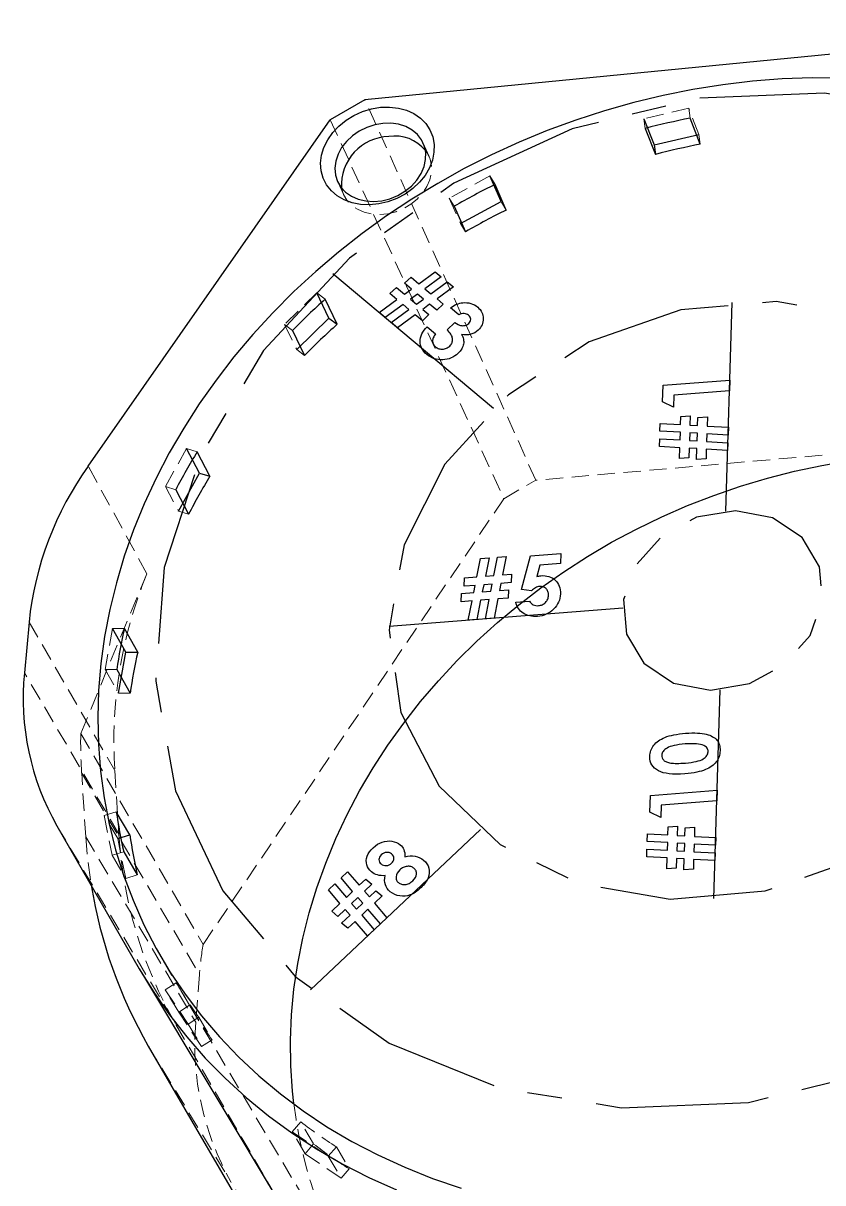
# Model space of a CAD drawing. Header units: millimetres. Extents: x -64 to 51, y -57 to 73.
# Drawn here: x -64.1 to -5.5, y -12.2 to 72.7 of the extents above; entities that cross this region are included whole.
import ezdxf

# ---------------------------------------------------------------- set-up
doc = ezdxf.new("R2010")
doc.units = ezdxf.units.MM
doc.linetypes.add('CENTERX2', pattern=[20.32, 12.7, -2.54, 2.54, -2.54])
doc.linetypes.add('HIDDEN', pattern=[1.905, 1.27, -0.635])

msp = doc.modelspace()

# ---------------------------------------------------------------- linework, layer by layer
at = {"color": 7, "linetype": 'Continuous', "lineweight": 25}
for p, q in [((18.44, 72.656), (-39.045, 67.034)), ((-39.045, 67.034), (-41.587, 65.582)), ((-59.323, 40.23), (-41.587, 65.582)), ((-18.612, 65.646), (-17.86, 63.743)), ((-14.473, 63.796), (-15.208, 65.702)), ((-18.505, 64.953), (-17.754, 63.052)), ((-17.86, 63.743), (-14.587, 64.516)), ((-17.86, 63.743), (-17.754, 63.052)), ((-29.077, 59.591), (-29.887, 61.471)), ((-28.7, 58.974), (-29.509, 60.852)), ((-32.039, 57.979), (-29.077, 59.591)), ((-29.077, 59.591), (-28.7, 58.974)), ((-32.504, 59.256), (-31.679, 57.386)), ((-41.683, 51.068), (-42.563, 52.909)), ((-41.078, 50.614), (-41.955, 52.455)), ((-44.051, 48.766), (-41.683, 51.068)), ((-41.683, 51.068), (-41.078, 50.614)), ((-44.363, 50.159), (-43.472, 48.329)), ((-51.181, 39.721), (-52.119, 41.517)), ((-50.405, 39.482), (-51.339, 41.277)), ((-52.716, 36.938), (-51.181, 39.721)), ((-51.181, 39.721), (-50.405, 39.482)), ((-52.915, 38.492), (-51.971, 36.707)), ((-63.662, 28.81), (-63.999, 25.102)), ((-56.571, 26.595), (-57.549, 28.341)), ((-55.696, 26.604), (-56.67, 28.35)), ((-57.094, 23.595), (-56.571, 26.595)), ((-56.571, 26.595), (-55.696, 26.604)), ((-57.232, 25.338), (-56.253, 23.602)), ((-56.279, 13.229), (-57.269, 14.927)), ((-61.619, 13.899), (-55.58, 3.428)), ((-57.163, 12.961), (-56.279, 13.229)), ((-56.718, 11.992), (-55.728, 10.304)), ((-55.269, 2.899), (-45.033, -14.16)), ((-54.922, -2.231), (-47.449, -15.09))]:
    msp.add_line(p, q, dxfattribs=at)
at = {"color": 7, "linetype": 'HIDDEN', "lineweight": 18}
for p, q in [((-26.531, 39.195), (-39.045, 67.034)), ((-15.321, 66.424), (-18.612, 65.646)), ((-15.321, 66.424), (-15.208, 65.702)), ((-14.587, 64.516), (-15.321, 66.424)), ((-41.587, 65.582), (-28.872, 37.844)), ((-18.612, 65.646), (-18.505, 64.953)), ((-34.352, 62.906), (-34.776, 63.865)), ((-14.587, 64.516), (-14.473, 63.796)), ((-29.887, 61.471), (-32.865, 59.852)), ((-29.887, 61.471), (-29.509, 60.852)), ((-41.046, 61.042), (-40.606, 60.09)), ((-32.865, 59.852), (-32.039, 57.979)), ((-32.865, 59.852), (-32.504, 59.256)), ((-32.039, 57.979), (-31.679, 57.386)), ((-42.563, 52.909), (-44.945, 50.597)), ((-42.563, 52.909), (-41.955, 52.455)), ((-44.945, 50.597), (-44.051, 48.766)), ((-44.945, 50.597), (-44.363, 50.159)), ((-44.051, 48.766), (-43.472, 48.329)), ((26.707, 43.849), (-26.531, 39.195)), ((-52.119, 41.517), (-53.664, 38.723)), ((-52.119, 41.517), (-51.339, 41.277)), ((-55.021, 32.345), (-59.323, 40.23)), ((-28.872, 37.844), (-26.531, 39.195)), ((-53.664, 38.723), (-52.915, 38.492)), ((-53.664, 38.723), (-52.716, 36.938)), ((-50.899, 5.212), (-28.872, 37.844)), ((-52.716, 36.938), (-51.971, 36.707)), ((-59.873, 20.661), (-55.021, 32.345)), ((-63.662, 28.81), (-57.374, 17.931)), ((-57.549, 28.341), (-58.077, 25.33)), ((-57.549, 28.341), (-56.67, 28.35)), ((-57.077, 13.285), (-63.999, 25.102)), ((-58.077, 25.33), (-57.232, 25.338)), ((-58.077, 25.33), (-57.094, 23.595)), ((-57.094, 23.595), (-56.253, 23.602)), ((-59.873, 20.661), (-50.899, 5.212)), ((-57.374, 17.931), (-57.077, 13.285)), ((-59.509, 13.093), (-59.805, 17.735)), ((-59.805, 17.735), (-51.177, 3.015)), ((-58.158, 14.657), (-57.269, 14.927)), ((-57.163, 12.961), (-58.158, 14.657)), ((-58.158, 14.657), (-57.574, 11.733)), ((-61.619, 13.899), (-52.898, -0.655)), ((-59.509, 13.093), (-51.442, -0.488)), ((-56.578, 10.047), (-57.163, 12.961)), ((-57.574, 11.733), (-56.718, 11.992)), ((-57.574, 11.733), (-56.578, 10.047)), ((-56.578, 10.047), (-55.728, 10.304)), ((-55.58, 3.428), (-45.413, -13.516)), ((-53.843, 4.037), (-52.851, 2.364)), ((-51.177, 3.015), (-51.442, -0.488)), ((-53.678, 1.891), (-52.877, 2.407)), ((-53.678, 1.891), (-51.995, -0.625)), ((-52.693, 0.239), (-53.678, 1.891)), ((-51.896, 0.753), (-52.877, 2.407)), ((-52.693, 0.239), (-51.896, 0.753)), ((-51.015, -2.268), (-52.693, 0.239)), ((-51.87, 0.71), (-39.827, -19.597)), ((-52.898, -0.655), (-45.413, -13.516)), ((-51.995, -0.625), (-51.223, -0.127)), ((-51.995, -0.625), (-51.015, -2.268)), ((-51.223, -0.127), (-50.248, -1.773)), ((-54.922, -2.231), (-48.867, -12.169)), ((-51.015, -2.268), (-50.248, -1.773)), ((-44.375, -8.502), (-43.757, -7.782)), ((-42.812, -9.403), (-43.757, -7.782)), ((-44.375, -8.502), (-41.733, -10.304)), ((-43.427, -10.12), (-44.375, -8.502)), ((-43.427, -10.12), (-42.812, -9.403)), ((-40.797, -11.916), (-43.427, -10.12)), ((-41.733, -10.304), (-41.14, -9.611)), ((-41.14, -9.611), (-40.207, -11.226)), ((-41.733, -10.304), (-40.797, -11.916)), ((-40.797, -11.916), (-40.207, -11.226)), ((-43.153, -22.125), (-48.867, -12.169))]:
    msp.add_line(p, q, dxfattribs=at)
at = {"color": 7, "linetype": 'Continuous'}
for p, q in [((-41.412, 54.329), (-29.635, 44.473)), ((-12.608, 36.938), (-12.135, 52.209)), ((-20.151, 29.822), (-37.279, 28.49)), ((-13.486, 8.578), (-13.013, 23.849)), ((-30.59, 13.622), (-43.036, 1.881))]:
    msp.add_line(p, q, dxfattribs=at)
at = {"color": 7, "linetype": 'Continuous', "lineweight": 25, "flags": 128}
for points in [[(-10.649, 68.406), (-12.834, 68.149), (-15.014, 67.804), (-17.185, 67.372), (-19.343, 66.854), (-21.483, 66.251), (-23.601, 65.564), (-25.693, 64.795), (-27.754, 63.945), (-29.78, 63.017), (-31.768, 62.011), (-33.712, 60.931), (-35.61, 59.777), (-37.457, 58.553), (-39.249, 57.261), (-40.983, 55.903), (-42.654, 54.482), (-44.26, 53), (-45.797, 51.461), (-47.262, 49.868), (-48.65, 48.223), (-49.96, 46.53), (-51.188, 44.793), (-52.331, 43.014), (-53.386, 41.198), (-54.351, 39.347), (-55.224, 37.467), (-56.001, 35.56), (-56.681, 33.63), (-57.262, 31.682), (-57.742, 29.72), (-58.12, 27.748), (-58.393, 25.77), (-58.561, 23.791), (-58.623, 21.815), (-58.578, 19.846), (-58.425, 17.889), (-58.164, 15.949), (-57.795, 14.03), (-57.318, 12.136), (-56.733, 10.272), (-56.042, 8.443), (-55.244, 6.653), (-54.342, 4.907), (-53.336, 3.209), (-52.228, 1.563), (-51.021, -0.026), (-49.716, -1.554), (-48.316, -3.016), (-46.825, -4.41), (-45.244, -5.73), (-43.578, -6.973), (-41.83, -8.136), (-40.003, -9.216), (-38.103, -10.208), (-36.134, -11.111), (-34.1, -11.92), (-32.006, -12.635)], [(-4.113, 68.642), (-6.284, 68.653), (-8.465, 68.574), (-10.649, 68.406)], [(-37.901, 66.5), (-37.24, 66.519), (-36.601, 66.446), (-36.002, 66.282), (-35.457, 66.033), (-34.981, 65.704), (-34.586, 65.303), (-34.283, 64.841), (-34.079, 64.329), (-33.979, 63.781), (-33.988, 63.211), (-34.104, 62.633), (-34.326, 62.063), (-34.646, 61.516), (-35.057, 61.006), (-35.549, 60.546), (-36.108, 60.148), (-36.721, 59.823), (-37.37, 59.58), (-38.039, 59.424), (-38.71, 59.361), (-39.366, 59.39), (-39.989, 59.512), (-40.564, 59.724), (-41.075, 60.019), (-41.51, 60.39), (-41.856, 60.826), (-42.106, 61.318), (-42.253, 61.851), (-42.293, 62.411), (-42.225, 62.986), (-42.052, 63.558), (-41.778, 64.115), (-41.411, 64.641), (-40.959, 65.123), (-40.435, 65.549), (-39.851, 65.907), (-39.223, 66.19), (-38.568, 66.389), (-37.901, 66.5)], [(-37.734, 65.322), (-38.329, 65.219), (-38.911, 65.028), (-39.462, 64.755), (-39.963, 64.41), (-40.399, 64.002), (-40.756, 63.546), (-41.022, 63.055), (-41.189, 62.545), (-41.251, 62.032), (-41.207, 61.533), (-41.057, 61.064), (-40.805, 60.64), (-40.461, 60.274), (-40.035, 59.98), (-39.54, 59.765), (-38.993, 59.638), (-38.41, 59.602), (-37.812, 59.659), (-37.217, 59.807), (-36.645, 60.041), (-36.114, 60.353), (-35.641, 60.734), (-35.242, 61.172), (-34.93, 61.65), (-34.715, 62.156), (-34.602, 62.671), (-34.597, 63.179), (-34.699, 63.665), (-34.904, 64.111), (-35.206, 64.505), (-35.594, 64.833), (-36.057, 65.086), (-36.579, 65.254), (-37.144, 65.334), (-37.734, 65.322)], [(-44.27, -6.434), (-44.364, -5.538), (-44.484, -3.678), (-44.503, -1.809), (-44.424, 0.064), (-44.247, 1.937), (-43.972, 3.806), (-43.601, 5.668), (-43.134, 7.517), (-42.575, 9.35), (-41.924, 11.164), (-41.182, 12.953), (-40.353, 14.716), (-39.439, 16.447), (-38.44, 18.143), (-37.361, 19.802), (-36.204, 21.419), (-34.971, 22.991), (-33.664, 24.515), (-32.289, 25.989), (-30.846, 27.409), (-29.339, 28.772), (-27.773, 30.075), (-26.149, 31.317), (-24.471, 32.495), (-22.744, 33.606), (-20.97, 34.648), (-19.153, 35.619), (-17.298, 36.517), (-15.407, 37.34), (-13.485, 38.088), (-11.535, 38.757), (-9.562, 39.347), (-7.57, 39.856), (-5.562, 40.283), (-3.544, 40.628)], [(-55.58, 3.428), (-54.522, 1.708), (-53.362, 0.042), (-52.102, -1.565), (-50.744, -3.111), (-49.291, -4.59), (-47.747, -5.998), (-46.113, -7.332), (-44.393, -8.588), (-42.592, -9.763), (-40.712, -10.852), (-38.759, -11.854), (-36.736, -12.764)]]:
    msp.add_lwpolyline(points, dxfattribs=at)
at = {"color": 7, "linetype": 'CENTERX2', "flags": 128}
for points in [[(-52.925, 16.456), (-49.458, 9.124), (-44.152, 2.859), (-37.276, -2.026), (-29.172, -5.285), (-20.248, -6.755), (-10.951, -6.362), (-1.747, -4.126), (6.901, -0.159), (14.562, 5.34), (20.85, 12.095), (25.45, 19.768), (28.131, 27.973), (28.76, 36.3), (27.304, 44.331), (23.836, 51.663), (18.531, 57.928), (11.654, 62.813), (3.551, 66.072), (-5.373, 67.542), (-14.67, 67.149), (-23.874, 64.913), (-32.523, 60.946), (-40.183, 55.447), (-46.471, 48.692), (-51.071, 41.019), (-53.753, 32.814), (-54.381, 24.487), (-52.925, 16.456)], [(-36.407, 22.195), (-33.618, 16.806), (-29.143, 12.518), (-23.345, 9.679), (-16.693, 8.517), (-9.727, 9.128), (-3.011, 11.461), (2.911, 15.329), (7.56, 20.416), (10.558, 26.312), (11.664, 32.539), (10.786, 38.592), (7.997, 43.981), (3.522, 48.269), (-2.276, 51.108), (-8.928, 52.27), (-15.894, 51.659), (-22.61, 49.326), (-28.533, 45.458), (-33.182, 40.371), (-36.18, 34.474), (-37.285, 28.248), (-36.407, 22.195)], [(-19.89, 27.934), (-18.604, 25.79), (-16.436, 24.347), (-13.716, 23.824), (-10.858, 24.302), (-8.298, 25.707), (-6.425, 27.825), (-5.523, 30.335), (-5.732, 32.853), (-7.018, 34.997), (-9.186, 36.44), (-11.905, 36.963), (-14.763, 36.485), (-17.324, 35.08), (-19.197, 32.962), (-20.098, 30.452), (-19.89, 27.934)]]:
    msp.add_lwpolyline(points, dxfattribs=at)
at = {"color": 7, "linetype": 'HIDDEN', "lineweight": 18, "flags": 128}
for points in [[(-34.605, 63.337), (-34.48, 63.152), (-34.275, 62.706), (-34.174, 62.221), (-34.179, 61.714), (-34.29, 61.199), (-34.505, 60.695), (-34.816, 60.217), (-35.214, 59.781), (-35.685, 59.401), (-36.215, 59.089), (-36.786, 58.855), (-37.379, 58.708), (-37.976, 58.651), (-38.557, 58.687), (-39.103, 58.815), (-39.597, 59.029), (-40.022, 59.324), (-40.365, 59.689), (-40.616, 60.112), (-40.766, 60.581), (-40.768, 60.591)], [(-59.509, 13.093), (-59.348, 11.286), (-59.105, 9.54)]]:
    msp.add_lwpolyline(points, dxfattribs=at)
at = {"color": 7, "linetype": 'Continuous', "flags": 128}
for points in [[(-34.365, 51.319), (-34.841, 50.871), (-34.841, 50.871), (-35.363, 51.308), (-35.363, 51.308), (-36.671, 50.361), (-36.671, 50.361), (-37.125, 50.742), (-37.125, 50.742), (-35.821, 51.691), (-35.821, 51.691), (-36.253, 52.053), (-36.253, 52.053), (-37.558, 51.104), (-37.558, 51.104), (-38.011, 51.483), (-38.011, 51.483), (-36.706, 52.432), (-36.706, 52.432), (-37.215, 52.858), (-37.215, 52.858), (-36.74, 53.307), (-36.74, 53.307), (-36.16, 52.822), (-36.16, 52.822), (-35.642, 53.19), (-35.642, 53.19), (-36.146, 53.612), (-36.146, 53.612), (-35.671, 54.06), (-35.671, 54.06), (-35.103, 53.585), (-35.103, 53.585), (-33.895, 54.463), (-33.895, 54.463), (-33.454, 54.093), (-33.454, 54.093), (-34.655, 53.21), (-34.655, 53.21), (-34.222, 52.848), (-34.222, 52.848), (-33.014, 53.725), (-33.014, 53.725), (-32.56, 53.345), (-32.56, 53.345), (-33.767, 52.467), (-33.767, 52.467), (-33.31, 52.084), (-33.31, 52.084), (-33.785, 51.636), (-33.785, 51.636), (-34.309, 52.074), (-34.309, 52.074), (-34.818, 51.698), (-34.818, 51.698), (-34.365, 51.319)], [(-34.761, 52.453), (-35.201, 52.82), (-35.201, 52.82), (-35.709, 52.444), (-35.709, 52.444), (-35.282, 52.087), (-35.282, 52.087), (-34.761, 52.453)], [(-32.164, 51.31), (-32.773, 51.819), (-32.773, 51.819), (-32.663, 51.897), (-32.553, 51.966), (-32.443, 52.025), (-32.332, 52.075), (-32.22, 52.117), (-32.107, 52.15), (-31.994, 52.174), (-31.881, 52.189), (-31.881, 52.189), (-31.725, 52.196), (-31.575, 52.19), (-31.431, 52.17), (-31.291, 52.136), (-31.158, 52.088), (-31.029, 52.027), (-30.906, 51.952), (-30.788, 51.862), (-30.788, 51.862), (-30.692, 51.774), (-30.609, 51.682), (-30.538, 51.584), (-30.48, 51.482), (-30.435, 51.375), (-30.403, 51.264), (-30.383, 51.148), (-30.376, 51.028), (-30.382, 50.907), (-30.399, 50.79), (-30.428, 50.677), (-30.469, 50.569), (-30.522, 50.465), (-30.587, 50.365), (-30.663, 50.27), (-30.752, 50.179), (-30.752, 50.179), (-30.875, 50.077), (-31.007, 49.992), (-31.149, 49.925), (-31.301, 49.876), (-31.461, 49.845), (-31.625, 49.835), (-31.793, 49.845), (-31.966, 49.875), (-31.966, 49.875), (-31.919, 49.789), (-31.88, 49.701), (-31.849, 49.614), (-31.828, 49.525), (-31.815, 49.436), (-31.81, 49.346), (-31.814, 49.255), (-31.826, 49.163), (-31.847, 49.072), (-31.876, 48.983), (-31.913, 48.896), (-31.957, 48.811), (-32.01, 48.728), (-32.07, 48.647), (-32.139, 48.568), (-32.216, 48.491), (-32.216, 48.491), (-32.337, 48.386), (-32.464, 48.293), (-32.598, 48.214), (-32.737, 48.147), (-32.881, 48.093), (-33.031, 48.053), (-33.188, 48.025), (-33.349, 48.011), (-33.512, 48.009), (-33.67, 48.022), (-33.823, 48.05), (-33.973, 48.092), (-34.117, 48.149), (-34.256, 48.22), (-34.391, 48.305), (-34.521, 48.405), (-34.521, 48.405), (-34.635, 48.509), (-34.733, 48.616), (-34.815, 48.729), (-34.883, 48.846), (-34.936, 48.967), (-34.973, 49.093), (-34.995, 49.224), (-35.001, 49.358), (-34.992, 49.495), (-34.968, 49.631), (-34.928, 49.767), (-34.872, 49.901), (-34.8, 50.036), (-34.714, 50.169), (-34.611, 50.302), (-34.493, 50.434), (-34.493, 50.434), (-33.866, 49.909), (-33.866, 49.909), (-33.92, 49.837), (-33.967, 49.766), (-34.006, 49.698), (-34.038, 49.63), (-34.062, 49.565), (-34.079, 49.501), (-34.088, 49.438), (-34.09, 49.377), (-34.074, 49.259), (-34.033, 49.151), (-33.965, 49.05), (-33.872, 48.957), (-33.872, 48.957), (-33.815, 48.913), (-33.756, 48.877), (-33.694, 48.847), (-33.631, 48.822), (-33.564, 48.806), (-33.496, 48.794), (-33.426, 48.789), (-33.353, 48.792), (-33.28, 48.799), (-33.209, 48.813), (-33.142, 48.832), (-33.077, 48.857), (-33.013, 48.889), (-32.952, 48.926), (-32.894, 48.968), (-32.839, 49.016), (-32.839, 49.016), (-32.783, 49.074), (-32.737, 49.135), (-32.697, 49.199), (-32.668, 49.265), (-32.646, 49.336), (-32.632, 49.408), (-32.628, 49.483), (-32.631, 49.563), (-32.645, 49.643), (-32.668, 49.723), (-32.702, 49.802), (-32.748, 49.881), (-32.802, 49.961), (-32.868, 50.04), (-32.944, 50.12), (-33.03, 50.199), (-33.03, 50.199), (-32.456, 50.74), (-32.456, 50.74), (-32.337, 50.661), (-32.228, 50.6), (-32.128, 50.555), (-32.039, 50.527), (-31.956, 50.511), (-31.874, 50.506), (-31.791, 50.511), (-31.711, 50.526), (-31.634, 50.55), (-31.563, 50.582), (-31.498, 50.622), (-31.44, 50.67), (-31.44, 50.67), (-31.377, 50.74), (-31.333, 50.814), (-31.306, 50.892), (-31.298, 50.974), (-31.308, 51.056), (-31.337, 51.133), (-31.384, 51.205), (-31.452, 51.272), (-31.452, 51.272), (-31.524, 51.322), (-31.604, 51.359), (-31.691, 51.384), (-31.786, 51.396), (-31.884, 51.394), (-31.98, 51.379), (-32.073, 51.351), (-32.164, 51.31)], [(-17.242, 44.94), (-17.205, 46.151), (-17.205, 46.151), (-12.311, 46.531), (-12.311, 46.531), (-12.335, 45.748), (-12.335, 45.748), (-16.413, 45.431), (-16.413, 45.431), (-16.441, 44.536), (-16.441, 44.536), (-17.242, 44.94)], [(-14.649, 43.782), (-13.959, 43.836), (-13.959, 43.836), (-13.98, 43.156), (-13.98, 43.156), (-12.418, 43.068), (-12.418, 43.068), (-12.436, 42.504), (-12.436, 42.504), (-13.998, 42.592), (-13.998, 42.592), (-14.015, 42.032), (-14.015, 42.032), (-12.453, 41.944), (-12.453, 41.944), (-12.471, 41.38), (-12.471, 41.38), (-14.033, 41.468), (-14.033, 41.468), (-14.054, 40.76), (-14.054, 40.76), (-14.745, 40.706), (-14.745, 40.706), (-14.72, 41.507), (-14.72, 41.507), (-15.282, 41.543), (-15.282, 41.543), (-15.304, 40.83), (-15.304, 40.83), (-15.994, 40.776), (-15.994, 40.776), (-15.969, 41.577), (-15.969, 41.577), (-17.469, 41.661), (-17.469, 41.661), (-17.451, 42.225), (-17.451, 42.225), (-15.952, 42.14), (-15.952, 42.14), (-15.935, 42.701), (-15.935, 42.701), (-17.434, 42.785), (-17.434, 42.785), (-17.417, 43.348), (-17.417, 43.348), (-15.917, 43.264), (-15.917, 43.264), (-15.899, 43.853), (-15.899, 43.853), (-15.209, 43.906), (-15.209, 43.906), (-15.23, 43.225), (-15.23, 43.225), (-14.668, 43.192), (-14.668, 43.192), (-14.649, 43.782)], [(-15.247, 42.662), (-15.265, 42.102), (-15.265, 42.102), (-14.702, 42.071), (-14.702, 42.071), (-14.685, 42.631), (-14.685, 42.631), (-15.247, 42.662)], [(-28.527, 31.18), (-28.546, 30.564), (-28.546, 30.564), (-29.309, 30.505), (-29.309, 30.505), (-29.588, 29.088), (-29.588, 29.088), (-30.221, 29.039), (-30.221, 29.039), (-29.942, 30.456), (-29.942, 30.456), (-30.57, 30.407), (-30.57, 30.407), (-30.848, 28.99), (-30.848, 28.99), (-31.482, 28.941), (-31.482, 28.941), (-31.203, 30.358), (-31.203, 30.358), (-31.997, 30.296), (-31.997, 30.296), (-31.978, 30.911), (-31.978, 30.911), (-31.08, 30.981), (-31.08, 30.981), (-30.974, 31.492), (-30.974, 31.492), (-31.774, 31.429), (-31.774, 31.429), (-31.755, 32.045), (-31.755, 32.045), (-30.857, 32.114), (-30.857, 32.114), (-30.59, 33.475), (-30.59, 33.475), (-29.957, 33.524), (-29.957, 33.524), (-30.225, 32.164), (-30.225, 32.164), (-29.597, 32.213), (-29.597, 32.213), (-29.329, 33.573), (-29.329, 33.573), (-28.697, 33.622), (-28.697, 33.622), (-28.964, 32.262), (-28.964, 32.262), (-28.304, 32.313), (-28.304, 32.313), (-28.324, 31.698), (-28.324, 31.698), (-29.087, 31.638), (-29.087, 31.638), (-29.19, 31.128), (-29.19, 31.128), (-28.527, 31.18)], [(-26.918, 33.649), (-24.69, 33.822), (-24.69, 33.822), (-24.713, 33.095), (-24.713, 33.095), (-26.245, 32.976), (-26.245, 32.976), (-26.462, 32.136), (-26.462, 32.136), (-26.383, 32.16), (-26.304, 32.179), (-26.229, 32.193), (-26.157, 32.201), (-26.157, 32.201), (-26.002, 32.207), (-25.852, 32.2), (-25.711, 32.179), (-25.576, 32.145), (-25.449, 32.098), (-25.328, 32.037), (-25.215, 31.964), (-25.109, 31.877), (-25.014, 31.78), (-24.931, 31.674), (-24.862, 31.561), (-24.807, 31.439), (-24.765, 31.308), (-24.736, 31.17), (-24.721, 31.024), (-24.719, 30.87), (-24.719, 30.87), (-24.732, 30.713), (-24.758, 30.56), (-24.8, 30.413), (-24.857, 30.271), (-24.928, 30.134), (-25.013, 30.002), (-25.114, 29.876), (-25.229, 29.754), (-25.355, 29.642), (-25.486, 29.543), (-25.623, 29.456), (-25.767, 29.384), (-25.917, 29.324), (-26.073, 29.277), (-26.234, 29.245), (-26.402, 29.225), (-26.402, 29.225), (-26.552, 29.218), (-26.697, 29.221), (-26.835, 29.235), (-26.968, 29.259), (-27.095, 29.294), (-27.217, 29.337), (-27.333, 29.393), (-27.443, 29.457), (-27.546, 29.531), (-27.639, 29.613), (-27.722, 29.703), (-27.796, 29.801), (-27.859, 29.907), (-27.913, 30.021), (-27.957, 30.143), (-27.992, 30.273), (-27.992, 30.273), (-26.988, 30.351), (-26.988, 30.351), (-26.933, 30.264), (-26.869, 30.191), (-26.796, 30.129), (-26.713, 30.081), (-26.624, 30.044), (-26.531, 30.02), (-26.432, 30.01), (-26.328, 30.012), (-26.328, 30.012), (-26.255, 30.021), (-26.185, 30.035), (-26.118, 30.056), (-26.054, 30.083), (-25.991, 30.115), (-25.931, 30.154), (-25.874, 30.199), (-25.82, 30.249), (-25.77, 30.304), (-25.726, 30.363), (-25.689, 30.423), (-25.659, 30.487), (-25.634, 30.555), (-25.616, 30.625), (-25.604, 30.698), (-25.598, 30.775), (-25.598, 30.775), (-25.599, 30.849), (-25.607, 30.918), (-25.619, 30.984), (-25.639, 31.046), (-25.664, 31.104), (-25.697, 31.158), (-25.734, 31.21), (-25.779, 31.256), (-25.828, 31.297), (-25.879, 31.333), (-25.934, 31.361), (-25.991, 31.384), (-26.051, 31.401), (-26.114, 31.411), (-26.18, 31.415), (-26.248, 31.413), (-26.248, 31.413), (-26.323, 31.403), (-26.397, 31.384), (-26.47, 31.357), (-26.544, 31.321), (-26.616, 31.276), (-26.689, 31.222), (-26.762, 31.16), (-26.834, 31.089), (-26.834, 31.089), (-27.569, 31.183), (-27.569, 31.183), (-26.918, 33.649)], [(-29.719, 31.589), (-30.347, 31.54), (-30.347, 31.54), (-30.447, 31.03), (-30.447, 31.03), (-29.819, 31.079), (-29.819, 31.079), (-29.719, 31.589)], [(-18.172, 18.97), (-18.164, 19.084), (-18.148, 19.195), (-18.124, 19.302), (-18.093, 19.405), (-18.052, 19.506), (-18.004, 19.603), (-17.948, 19.698), (-17.883, 19.788), (-17.811, 19.875), (-17.729, 19.957), (-17.64, 20.035), (-17.542, 20.11), (-17.435, 20.18), (-17.319, 20.247), (-17.196, 20.309), (-17.063, 20.367), (-16.92, 20.421), (-16.764, 20.47), (-16.594, 20.514), (-16.412, 20.554), (-16.216, 20.589), (-16.007, 20.619), (-15.785, 20.645), (-15.551, 20.666), (-15.551, 20.666), (-15.314, 20.682), (-15.091, 20.691), (-14.881, 20.692), (-14.685, 20.687), (-14.503, 20.675), (-14.335, 20.657), (-14.179, 20.632), (-14.038, 20.599), (-13.908, 20.561), (-13.788, 20.518), (-13.676, 20.471), (-13.574, 20.419), (-13.481, 20.361), (-13.397, 20.3), (-13.323, 20.234), (-13.257, 20.164), (-13.199, 20.088), (-13.15, 20.005), (-13.11, 19.918), (-13.076, 19.824), (-13.052, 19.725), (-13.035, 19.62), (-13.026, 19.51), (-13.026, 19.393), (-13.026, 19.393), (-13.034, 19.276), (-13.049, 19.163), (-13.073, 19.055), (-13.104, 18.95), (-13.143, 18.85), (-13.19, 18.753), (-13.244, 18.66), (-13.307, 18.573), (-13.378, 18.489), (-13.457, 18.409), (-13.544, 18.331), (-13.639, 18.258), (-13.742, 18.189), (-13.854, 18.124), (-13.974, 18.062), (-14.102, 18.004), (-14.241, 17.951), (-14.394, 17.901), (-14.56, 17.857), (-14.74, 17.817), (-14.934, 17.783), (-15.141, 17.752), (-15.362, 17.726), (-15.597, 17.705), (-15.597, 17.705), (-15.922, 17.685), (-16.223, 17.679), (-16.502, 17.685), (-16.757, 17.704), (-16.987, 17.736), (-17.195, 17.782), (-17.379, 17.84), (-17.54, 17.911), (-17.54, 17.911), (-17.693, 18.004), (-17.825, 18.108), (-17.936, 18.223), (-18.025, 18.35), (-18.094, 18.488), (-18.141, 18.637), (-18.166, 18.798), (-18.172, 18.97)], [(-17.293, 19.058), (-17.286, 18.956), (-17.26, 18.863), (-17.216, 18.777), (-17.152, 18.698), (-17.112, 18.662), (-17.065, 18.628), (-17.011, 18.598), (-16.951, 18.571), (-16.883, 18.547), (-16.809, 18.524), (-16.728, 18.506), (-16.639, 18.491), (-16.543, 18.478), (-16.435, 18.469), (-16.316, 18.463), (-16.187, 18.461), (-16.047, 18.463), (-15.897, 18.468), (-15.735, 18.477), (-15.563, 18.489), (-15.563, 18.489), (-15.339, 18.51), (-15.134, 18.534), (-14.946, 18.565), (-14.777, 18.599), (-14.624, 18.639), (-14.49, 18.683), (-14.373, 18.731), (-14.274, 18.785), (-14.189, 18.842), (-14.116, 18.902), (-14.054, 18.965), (-14.002, 19.031), (-13.961, 19.099), (-13.932, 19.17), (-13.913, 19.245), (-13.905, 19.321), (-13.905, 19.321), (-13.907, 19.395), (-13.921, 19.462), (-13.945, 19.526), (-13.981, 19.585), (-14.026, 19.639), (-14.082, 19.689), (-14.149, 19.733), (-14.226, 19.773), (-14.226, 19.773), (-14.334, 19.816), (-14.459, 19.849), (-14.602, 19.875), (-14.762, 19.892), (-14.94, 19.902), (-15.134, 19.904), (-15.346, 19.897), (-15.575, 19.883), (-15.575, 19.883), (-15.807, 19.862), (-16.021, 19.836), (-16.215, 19.806), (-16.391, 19.771), (-16.549, 19.732), (-16.688, 19.688), (-16.809, 19.64), (-16.911, 19.586), (-16.998, 19.53), (-17.074, 19.47), (-17.139, 19.408), (-17.193, 19.343), (-17.235, 19.276), (-17.266, 19.206), (-17.284, 19.134), (-17.293, 19.058)], [(-18.172, 14.902), (-18.135, 16.112), (-18.135, 16.112), (-13.241, 16.493), (-13.241, 16.493), (-13.265, 15.71), (-13.265, 15.71), (-17.343, 15.393), (-17.343, 15.393), (-17.371, 14.498), (-17.371, 14.498), (-18.172, 14.902)], [(-15.579, 13.744), (-14.889, 13.798), (-14.889, 13.798), (-14.91, 13.118), (-14.91, 13.118), (-13.348, 13.03), (-13.348, 13.03), (-13.366, 12.466), (-13.366, 12.466), (-14.928, 12.553), (-14.928, 12.553), (-14.945, 11.994), (-14.945, 11.994), (-13.383, 11.906), (-13.383, 11.906), (-13.401, 11.342), (-13.401, 11.342), (-14.963, 11.429), (-14.963, 11.429), (-14.985, 10.722), (-14.985, 10.722), (-15.675, 10.668), (-15.675, 10.668), (-15.65, 11.468), (-15.65, 11.468), (-16.212, 11.505), (-16.212, 11.505), (-16.234, 10.792), (-16.234, 10.792), (-16.924, 10.738), (-16.924, 10.738), (-16.9, 11.539), (-16.9, 11.539), (-18.399, 11.623), (-18.399, 11.623), (-18.382, 12.187), (-18.382, 12.187), (-16.882, 12.102), (-16.882, 12.102), (-16.865, 12.663), (-16.865, 12.663), (-18.364, 12.746), (-18.364, 12.746), (-18.347, 13.31), (-18.347, 13.31), (-16.847, 13.226), (-16.847, 13.226), (-16.829, 13.815), (-16.829, 13.815), (-16.139, 13.868), (-16.139, 13.868), (-16.16, 13.187), (-16.16, 13.187), (-15.598, 13.154), (-15.598, 13.154), (-15.579, 13.744)], [(-36.114, 11.623), (-35.923, 11.665), (-35.736, 11.685), (-35.552, 11.684), (-35.371, 11.661), (-35.199, 11.618), (-35.037, 11.555), (-34.887, 11.473), (-34.749, 11.372), (-34.749, 11.372), (-34.617, 11.245), (-34.509, 11.105), (-34.426, 10.951), (-34.368, 10.784), (-34.336, 10.61), (-34.332, 10.436), (-34.356, 10.263), (-34.408, 10.091), (-34.445, 10.004), (-34.491, 9.916), (-34.545, 9.827), (-34.608, 9.738), (-34.678, 9.648), (-34.756, 9.556), (-34.843, 9.464), (-34.939, 9.37), (-34.939, 9.37), (-35.044, 9.274), (-35.148, 9.187), (-35.25, 9.106), (-35.35, 9.035), (-35.449, 8.972), (-35.545, 8.918), (-35.641, 8.871), (-35.734, 8.832), (-35.92, 8.776), (-36.11, 8.744), (-36.302, 8.737), (-36.496, 8.754), (-36.686, 8.796), (-36.865, 8.862), (-37.034, 8.953), (-37.191, 9.068), (-37.191, 9.068), (-37.312, 9.182), (-37.412, 9.306), (-37.491, 9.439), (-37.549, 9.582), (-37.586, 9.735), (-37.603, 9.895), (-37.599, 10.067), (-37.574, 10.246), (-37.574, 10.246), (-37.724, 10.242), (-37.868, 10.247), (-38.004, 10.264), (-38.133, 10.293), (-38.255, 10.332), (-38.369, 10.383), (-38.476, 10.446), (-38.574, 10.519), (-38.574, 10.519), (-38.693, 10.634), (-38.79, 10.759), (-38.864, 10.894), (-38.916, 11.041), (-38.945, 11.194), (-38.948, 11.351), (-38.925, 11.509), (-38.877, 11.671), (-38.806, 11.832), (-38.709, 11.988), (-38.589, 12.141), (-38.444, 12.291), (-38.444, 12.291), (-38.286, 12.427), (-38.123, 12.54), (-37.954, 12.633), (-37.78, 12.704), (-37.603, 12.753), (-37.426, 12.78), (-37.248, 12.785), (-37.07, 12.767), (-36.898, 12.729), (-36.74, 12.672), (-36.593, 12.594), (-36.46, 12.498), (-36.46, 12.498), (-36.377, 12.42), (-36.306, 12.337), (-36.246, 12.248), (-36.199, 12.153), (-36.163, 12.047), (-36.137, 11.923), (-36.121, 11.782), (-36.114, 11.623)], [(-37.853, 11.759), (-37.926, 11.679), (-37.978, 11.596), (-38.01, 11.508), (-38.021, 11.417), (-38.013, 11.327), (-37.985, 11.243), (-37.935, 11.167), (-37.865, 11.097), (-37.865, 11.097), (-37.781, 11.039), (-37.689, 11), (-37.589, 10.979), (-37.482, 10.977), (-37.375, 10.993), (-37.276, 11.027), (-37.183, 11.078), (-37.097, 11.148), (-37.097, 11.148), (-37.023, 11.229), (-36.969, 11.315), (-36.936, 11.405), (-36.924, 11.499), (-36.933, 11.592), (-36.965, 11.678), (-37.017, 11.759), (-37.091, 11.833), (-37.091, 11.833), (-37.174, 11.891), (-37.265, 11.93), (-37.36, 11.948), (-37.463, 11.948), (-37.566, 11.929), (-37.666, 11.891), (-37.762, 11.834), (-37.853, 11.759)], [(-16.177, 12.624), (-16.195, 12.064), (-16.195, 12.064), (-15.632, 12.033), (-15.632, 12.033), (-15.615, 12.592), (-15.615, 12.592), (-16.177, 12.624)], [(-38.245, 9.133), (-37.795, 8.756), (-37.795, 8.756), (-38.347, 8.235), (-38.347, 8.235), (-37.433, 7.167), (-37.433, 7.167), (-37.913, 6.714), (-37.913, 6.714), (-38.831, 7.779), (-38.831, 7.779), (-39.288, 7.348), (-39.288, 7.348), (-38.371, 6.282), (-38.371, 6.282), (-38.849, 5.831), (-38.849, 5.831), (-39.767, 6.896), (-39.767, 6.896), (-40.305, 6.389), (-40.305, 6.389), (-40.755, 6.765), (-40.755, 6.765), (-40.142, 7.343), (-40.142, 7.343), (-40.497, 7.767), (-40.497, 7.767), (-41.03, 7.265), (-41.03, 7.265), (-41.479, 7.641), (-41.479, 7.641), (-40.879, 8.208), (-40.879, 8.208), (-41.728, 9.194), (-41.728, 9.194), (-41.261, 9.634), (-41.261, 9.634), (-40.406, 8.654), (-40.406, 8.654), (-39.948, 9.086), (-39.948, 9.086), (-40.797, 10.072), (-40.797, 10.072), (-40.316, 10.525), (-40.316, 10.525), (-39.468, 9.539), (-39.468, 9.539), (-38.984, 9.995), (-38.984, 9.995), (-38.534, 9.618), (-38.534, 9.618), (-39.087, 9.097), (-39.087, 9.097), (-38.724, 8.681), (-38.724, 8.681), (-38.245, 9.133)], [(-36.492, 10.666), (-36.599, 10.55), (-36.68, 10.427), (-36.733, 10.3), (-36.759, 10.166), (-36.762, 10.099), (-36.759, 10.037), (-36.749, 9.978), (-36.731, 9.921), (-36.707, 9.869), (-36.675, 9.82), (-36.638, 9.774), (-36.593, 9.732), (-36.593, 9.732), (-36.541, 9.694), (-36.487, 9.661), (-36.429, 9.635), (-36.369, 9.614), (-36.305, 9.6), (-36.238, 9.592), (-36.169, 9.59), (-36.096, 9.595), (-36.024, 9.606), (-35.952, 9.623), (-35.882, 9.647), (-35.812, 9.677), (-35.745, 9.714), (-35.678, 9.757), (-35.613, 9.808), (-35.548, 9.864), (-35.548, 9.864), (-35.435, 9.986), (-35.351, 10.108), (-35.295, 10.233), (-35.27, 10.359), (-35.268, 10.421), (-35.273, 10.479), (-35.286, 10.536), (-35.306, 10.59), (-35.332, 10.642), (-35.365, 10.692), (-35.407, 10.738), (-35.454, 10.783), (-35.454, 10.783), (-35.507, 10.822), (-35.563, 10.856), (-35.621, 10.883), (-35.683, 10.904), (-35.747, 10.918), (-35.815, 10.926), (-35.885, 10.927), (-35.958, 10.922), (-36.031, 10.911), (-36.102, 10.894), (-36.172, 10.871), (-36.24, 10.842), (-36.305, 10.807), (-36.369, 10.766), (-36.431, 10.719), (-36.492, 10.666)], [(-39.566, 8.645), (-40.03, 8.207), (-40.03, 8.207), (-39.666, 7.793), (-39.666, 7.793), (-39.214, 8.218), (-39.214, 8.218), (-39.566, 8.645)]]:
    msp.add_lwpolyline(points, dxfattribs=at)
at = {"color": 7, "linetype": 'Continuous', "lineweight": 25}
for centre, radius, start, end in [((-4.424, 10.602), 56.146, 101.07305, 104.52442), ((-37.209, 60.798), 3.565, 91.51886, 183.3301), ((-36.863, 61.456), 2.939, 39.79898, 98.61898), ((-3.797, 9.103), 55.726, 101.04503, 104.50435), ((-4.261, 9.853), 56.906, 116.33799, 119.75595), ((-3.637, 8.367), 56.473, 116.34647, 119.77263), ((-6.646, 13.004), 52.944, 131.82885, 135.42956), ((-5.983, 11.462), 52.58, 131.87216, 135.47966), ((-12.12, 17.244), 45.997, 148.49977, 152.48757), ((-39.989, 26.348), 23.801, 144.32116, 174.06322), ((-11.367, 15.623), 45.752, 148.56805, 152.55901), ((-18.678, 19.702), 38.963, 167.17616, 171.68375), ((-17.817, 18.032), 38.837, 167.24865, 171.75322), ((-45.222, 23.236), 18.869, 174.32427, 209.6585), ((-23.069, 19.825), 34.549, 188.15028, 193.10411), ((-22.134, 18.148), 34.497, 188.19734, 193.14174), ((-24.88, 15.074), 34.67, 189.18544, 209.9436)]:
    msp.add_arc(centre, radius, start, end, dxfattribs=at)
at = {"color": 7, "linetype": 'HIDDEN', "lineweight": 18}
for centre, radius, start, end in [((-25.14, 20.069), 32.305, 157.66458, 183.79344), ((-23.597, 20.047), 36.282, 179.02997, 183.65246), ((-25.325, 15.207), 31.809, 183.46359, 209.90967), ((-29.054, 1.332), 22.187, 169.92718, 175.64959), ((-23.297, 19.894), 34.362, 210.5903, 215.63773), ((-22.355, 18.217), 34.317, 210.5904, 215.6272), ((-31.241, -2.158), 20.27, 175.27325, 209.59381), ((-9.807, -2.021), 34.744, 187.29752, 248.9426), ((-20.335, 22.956), 38.644, 232.69366, 237.42832), ((-19.438, 21.229), 38.532, 232.65382, 237.38314)]:
    msp.add_arc(centre, radius, start, end, dxfattribs=at)

doc.saveas('drawing.dxf')
